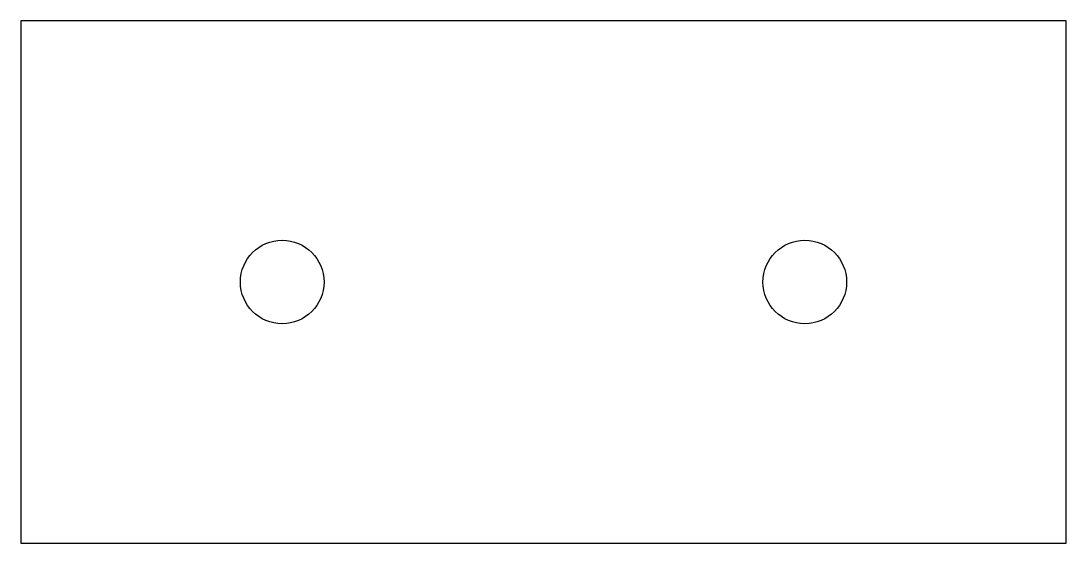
# Model space of a CAD drawing. Header units: millimetres. Extents: x 0 to 200, y 0 to 100.
import ezdxf

# ---------------------------------------------------------------- set-up
doc = ezdxf.new("R2010")
doc.units = ezdxf.units.MM

msp = doc.modelspace()

# ---------------------------------------------------------------- linework, layer by layer
msp.add_lwpolyline([(0, 0), (200, 0), (200, 100), (0, 100), (0, 0)], close=True)
for centre in [(50, 50), (150, 50)]:
    msp.add_circle(centre, 8)

doc.saveas('drawing.dxf')
